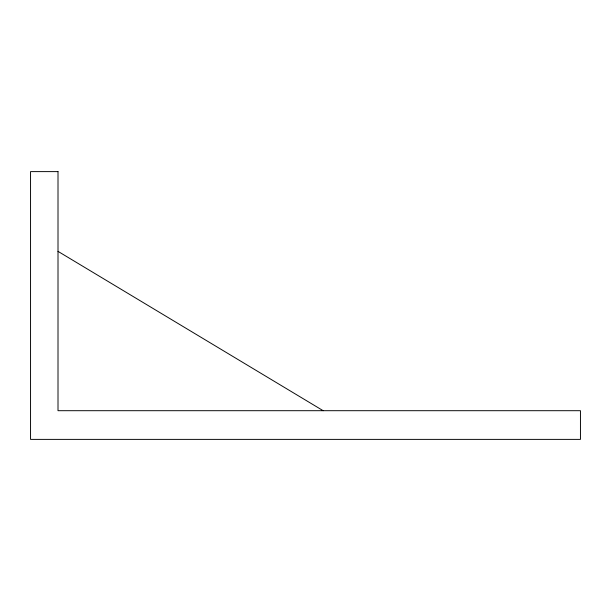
<?xml version="1.0" encoding="UTF-8"?>
<svg xmlns="http://www.w3.org/2000/svg" width="611" height="611" viewBox="0 0 611 611"><rect width="100%" height="100%" fill="white"/><g stroke="black" fill="none" stroke-linecap="round" stroke-linejoin="round"><path stroke-width="0.92" d="M58.007 251.358L323.166 410.699M58.007 171.615L30.55 171.615L30.55 439.385L580.45 439.385L580.45 410.699L58.007 410.699L58.007 171.615"/></g></svg>
